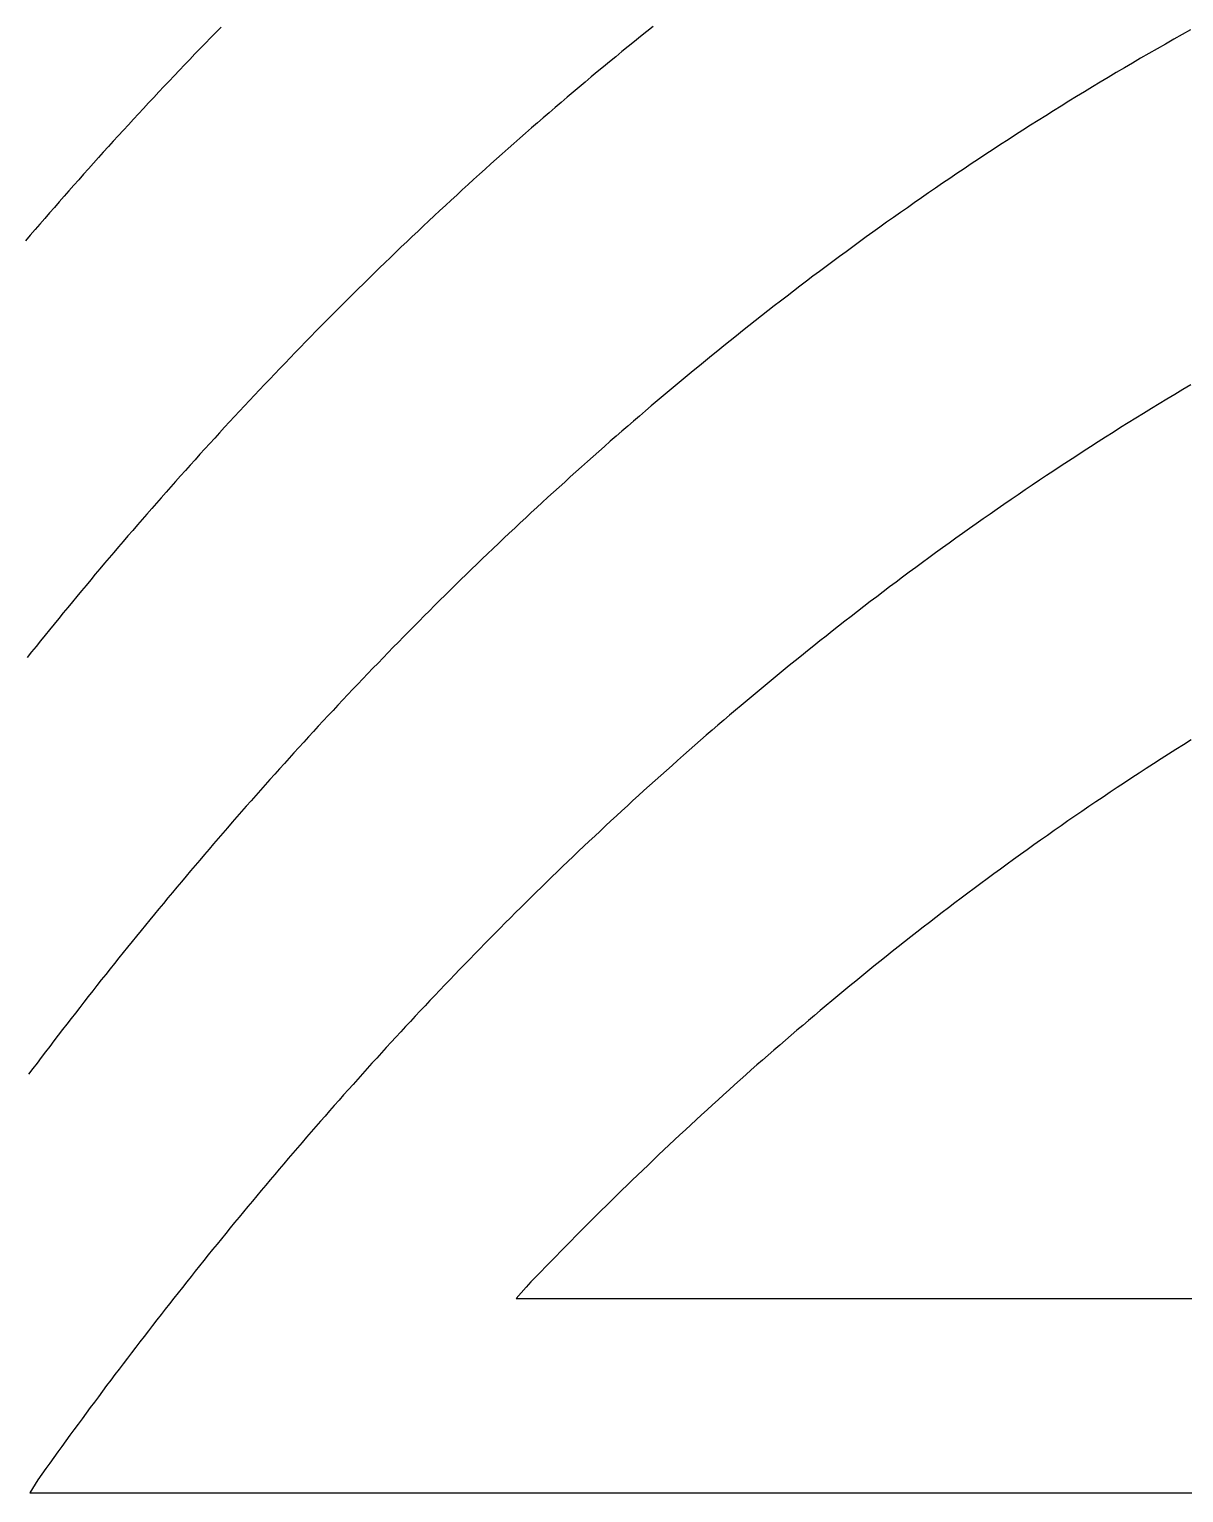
# Model space of a CAD drawing. Extents: x 2 to 198, y -170 to -3.
# Drawn here: x 58.23 to 76.64, y -116.8 to -93.46 of the extents above; entities that cross this region are included whole.
import ezdxf

# ---------------------------------------------------------------- set-up
doc = ezdxf.new("R2010")
doc.units = 0
doc.layers.add('MyLines', color=7, linetype='Continuous')

msp = doc.modelspace()

# ---------------------------------------------------------------- linework, layer by layer
at = {"layer": 'MyLines'}
for p, q in [((61.21, -93.511), (61.126, -93.597)), ((61.294, -93.425), (61.21, -93.511)), ((67.983, -93.576), (67.883, -93.656)), ((68.083, -93.495), (67.983, -93.576)), ((68.183, -93.415), (68.083, -93.495)), ((76.617, -93.545), (76.483, -93.621)), ((76.752, -93.47), (76.617, -93.545)), ((60.959, -93.769), (60.876, -93.855)), ((61.042, -93.683), (60.959, -93.769)), ((61.126, -93.597), (61.042, -93.683)), ((67.684, -93.817), (67.586, -93.898)), ((67.783, -93.737), (67.684, -93.817)), ((67.883, -93.656), (67.783, -93.737)), ((76.217, -93.772), (76.086, -93.848)), ((76.35, -93.697), (76.217, -93.772)), ((76.483, -93.621), (76.35, -93.697)), ((60.71, -94.028), (60.627, -94.114)), ((60.793, -93.941), (60.71, -94.028)), ((60.876, -93.855), (60.793, -93.941)), ((67.488, -93.979), (67.39, -94.06)), ((67.586, -93.898), (67.488, -93.979)), ((75.825, -94), (75.696, -94.076)), ((75.955, -93.924), (75.825, -94)), ((76.086, -93.848), (75.955, -93.924)), ((60.463, -94.287), (60.381, -94.374)), ((60.545, -94.201), (60.463, -94.287)), ((60.627, -94.114), (60.545, -94.201)), ((67.195, -94.222), (67.098, -94.303)), ((67.292, -94.141), (67.195, -94.222)), ((67.39, -94.06), (67.292, -94.141)), ((75.439, -94.228), (75.312, -94.304)), ((75.567, -94.152), (75.439, -94.228)), ((75.696, -94.076), (75.567, -94.152)), ((60.299, -94.461), (60.218, -94.548)), ((60.381, -94.374), (60.299, -94.461)), ((66.906, -94.465), (66.81, -94.546)), ((67.002, -94.384), (66.906, -94.465)), ((67.098, -94.303), (67.002, -94.384)), ((75.06, -94.457), (74.935, -94.533)), ((75.186, -94.38), (75.06, -94.457)), ((75.312, -94.304), (75.186, -94.38)), ((60.056, -94.722), (59.975, -94.809)), ((60.137, -94.635), (60.056, -94.722)), ((60.218, -94.548), (60.137, -94.635)), ((66.619, -94.709), (66.524, -94.791)), ((66.714, -94.628), (66.619, -94.709)), ((66.81, -94.546), (66.714, -94.628)), ((74.688, -94.686), (74.565, -94.762)), ((74.811, -94.609), (74.688, -94.686)), ((74.935, -94.533), (74.811, -94.609)), ((59.814, -94.983), (59.734, -95.071)), ((59.894, -94.896), (59.814, -94.983)), ((59.975, -94.809), (59.894, -94.896)), ((66.336, -94.954), (66.242, -95.035)), ((66.43, -94.872), (66.336, -94.954)), ((66.524, -94.791), (66.43, -94.872)), ((74.321, -94.915), (74.2, -94.992)), ((74.443, -94.839), (74.321, -94.915)), ((74.565, -94.762), (74.443, -94.839)), ((59.654, -95.158), (59.574, -95.245)), ((59.734, -95.071), (59.654, -95.158)), ((66.055, -95.199), (65.962, -95.281)), ((66.148, -95.117), (66.055, -95.199)), ((66.242, -95.035), (66.148, -95.117)), ((73.842, -95.223), (73.723, -95.3)), ((73.961, -95.146), (73.842, -95.223)), ((74.08, -95.069), (73.961, -95.146)), ((74.2, -94.992), (74.08, -95.069)), ((59.415, -95.421), (59.336, -95.508)), ((59.495, -95.333), (59.415, -95.421)), ((59.574, -95.245), (59.495, -95.333)), ((65.777, -95.445), (65.685, -95.527)), ((65.869, -95.363), (65.777, -95.445)), ((65.962, -95.281), (65.869, -95.363)), ((73.488, -95.454), (73.372, -95.531)), ((73.605, -95.377), (73.488, -95.454)), ((73.723, -95.3), (73.605, -95.377)), ((59.179, -95.684), (59.1, -95.772)), ((59.258, -95.596), (59.179, -95.684)), ((59.336, -95.508), (59.258, -95.596)), ((65.593, -95.609), (65.502, -95.691)), ((65.685, -95.527), (65.593, -95.609)), ((73.14, -95.685), (73.025, -95.763)), ((73.256, -95.608), (73.14, -95.685)), ((73.372, -95.531), (73.256, -95.608)), ((59.022, -95.86), (58.944, -95.948)), ((59.1, -95.772), (59.022, -95.86)), ((65.32, -95.856), (65.23, -95.938)), ((65.411, -95.774), (65.32, -95.856)), ((65.502, -95.691), (65.411, -95.774)), ((72.797, -95.917), (72.684, -95.995)), ((72.911, -95.84), (72.797, -95.917)), ((73.025, -95.763), (72.911, -95.84)), ((58.788, -96.125), (58.711, -96.213)), ((58.866, -96.037), (58.788, -96.125)), ((58.944, -95.948), (58.866, -96.037)), ((65.05, -96.104), (64.96, -96.186)), ((65.139, -96.021), (65.05, -96.104)), ((65.23, -95.938), (65.139, -96.021)), ((72.459, -96.15), (72.347, -96.228)), ((72.571, -96.072), (72.459, -96.15)), ((72.684, -95.995), (72.571, -96.072)), ((58.557, -96.39), (58.48, -96.479)), ((58.634, -96.302), (58.557, -96.39)), ((58.711, -96.213), (58.634, -96.302)), ((64.781, -96.352), (64.693, -96.435)), ((64.871, -96.269), (64.781, -96.352)), ((64.96, -96.186), (64.871, -96.269)), ((72.126, -96.383), (72.015, -96.461)), ((72.236, -96.306), (72.126, -96.383)), ((72.347, -96.228), (72.236, -96.306)), ((58.403, -96.568), (58.327, -96.656)), ((58.48, -96.479), (58.403, -96.568)), ((64.516, -96.601), (64.428, -96.684)), ((64.604, -96.518), (64.516, -96.601)), ((64.693, -96.435), (64.604, -96.518)), ((71.797, -96.617), (71.688, -96.695)), ((71.906, -96.539), (71.797, -96.617)), ((72.015, -96.461), (71.906, -96.539)), ((58.25, -96.745), (58.174, -96.834)), ((58.327, -96.656), (58.25, -96.745)), ((64.253, -96.85), (64.166, -96.933)), ((64.34, -96.767), (64.253, -96.85)), ((64.428, -96.684), (64.34, -96.767)), ((71.472, -96.852), (71.365, -96.93)), ((71.58, -96.773), (71.472, -96.852)), ((71.688, -96.695), (71.58, -96.773)), ((64.079, -97.017), (63.992, -97.1)), ((64.166, -96.933), (64.079, -97.017)), ((71.152, -97.087), (71.046, -97.165)), ((71.258, -97.008), (71.152, -97.087)), ((71.365, -96.93), (71.258, -97.008)), ((63.82, -97.267), (63.734, -97.351)), ((63.906, -97.184), (63.82, -97.267)), ((63.992, -97.1), (63.906, -97.184)), ((70.835, -97.322), (70.731, -97.401)), ((70.94, -97.244), (70.835, -97.322)), ((71.046, -97.165), (70.94, -97.244)), ((63.563, -97.519), (63.478, -97.603)), ((63.648, -97.435), (63.563, -97.519)), ((63.734, -97.351), (63.648, -97.435)), ((70.627, -97.48), (70.523, -97.558)), ((70.731, -97.401), (70.627, -97.48)), ((63.308, -97.771), (63.224, -97.855)), ((63.393, -97.687), (63.308, -97.771)), ((63.478, -97.603), (63.393, -97.687)), ((70.317, -97.716), (70.214, -97.795)), ((70.42, -97.637), (70.317, -97.716)), ((70.523, -97.558), (70.42, -97.637)), ((63.056, -98.023), (62.972, -98.107)), ((63.14, -97.939), (63.056, -98.023)), ((63.224, -97.855), (63.14, -97.939)), ((70.011, -97.953), (69.91, -98.032)), ((70.112, -97.874), (70.011, -97.953)), ((70.214, -97.795), (70.112, -97.874)), ((62.889, -98.192), (62.806, -98.276)), ((62.972, -98.107), (62.889, -98.192)), ((69.708, -98.191), (69.608, -98.27)), ((69.809, -98.111), (69.708, -98.191)), ((69.91, -98.032), (69.809, -98.111)), ((62.64, -98.445), (62.558, -98.53)), ((62.723, -98.361), (62.64, -98.445)), ((62.806, -98.276), (62.723, -98.361)), ((69.409, -98.429), (69.311, -98.509)), ((69.509, -98.35), (69.409, -98.429)), ((69.608, -98.27), (69.509, -98.35)), ((62.394, -98.7), (62.312, -98.785)), ((62.476, -98.615), (62.394, -98.7)), ((62.558, -98.53), (62.476, -98.615)), ((69.114, -98.668), (69.016, -98.748)), ((69.212, -98.588), (69.114, -98.668)), ((69.311, -98.509), (69.212, -98.588)), ((62.149, -98.955), (62.068, -99.04)), ((62.23, -98.87), (62.149, -98.955)), ((62.312, -98.785), (62.23, -98.87)), ((68.822, -98.907), (68.725, -98.987)), ((68.919, -98.827), (68.822, -98.907)), ((69.016, -98.748), (68.919, -98.827)), ((61.987, -99.125), (61.907, -99.21)), ((62.068, -99.04), (61.987, -99.125)), ((68.533, -99.147), (68.437, -99.227)), ((68.629, -99.067), (68.533, -99.147)), ((68.725, -98.987), (68.629, -99.067)), ((76.756, -99.133), (76.628, -99.208)), ((61.746, -99.381), (61.666, -99.466)), ((61.826, -99.296), (61.746, -99.381)), ((61.907, -99.21), (61.826, -99.296)), ((68.247, -99.388), (68.152, -99.468)), ((68.342, -99.307), (68.247, -99.388)), ((68.437, -99.227), (68.342, -99.307)), ((76.376, -99.359), (76.251, -99.435)), ((76.502, -99.284), (76.376, -99.359)), ((76.628, -99.208), (76.502, -99.284)), ((61.507, -99.638), (61.427, -99.723)), ((61.586, -99.552), (61.507, -99.638)), ((61.666, -99.466), (61.586, -99.552)), ((67.964, -99.629), (67.87, -99.709)), ((68.058, -99.548), (67.964, -99.629)), ((68.152, -99.468), (68.058, -99.548)), ((76.003, -99.587), (75.88, -99.662)), ((76.127, -99.511), (76.003, -99.587)), ((76.251, -99.435), (76.127, -99.511)), ((61.348, -99.809), (61.269, -99.895)), ((61.427, -99.723), (61.348, -99.809)), ((67.684, -99.871), (67.591, -99.951)), ((67.777, -99.79), (67.684, -99.871)), ((67.87, -99.709), (67.777, -99.79)), ((75.516, -99.89), (75.395, -99.967)), ((75.636, -99.814), (75.516, -99.89)), ((75.758, -99.738), (75.636, -99.814)), ((75.88, -99.662), (75.758, -99.738)), ((61.112, -100.067), (61.034, -100.153)), ((61.191, -99.981), (61.112, -100.067)), ((61.269, -99.895), (61.191, -99.981)), ((67.407, -100.113), (67.315, -100.194)), ((67.499, -100.032), (67.407, -100.113)), ((67.591, -99.951), (67.499, -100.032)), ((75.157, -100.119), (75.039, -100.195)), ((75.276, -100.043), (75.157, -100.119)), ((75.395, -99.967), (75.276, -100.043)), ((60.878, -100.325), (60.8, -100.412)), ((60.956, -100.239), (60.878, -100.325)), ((61.034, -100.153), (60.956, -100.239)), ((67.133, -100.356), (67.042, -100.437)), ((67.224, -100.275), (67.133, -100.356)), ((67.315, -100.194), (67.224, -100.275)), ((74.804, -100.348), (74.687, -100.424)), ((74.921, -100.272), (74.804, -100.348)), ((75.039, -100.195), (74.921, -100.272)), ((60.645, -100.585), (60.568, -100.671)), ((60.723, -100.498), (60.645, -100.585)), ((60.8, -100.412), (60.723, -100.498)), ((66.952, -100.518), (66.861, -100.599)), ((67.042, -100.437), (66.952, -100.518)), ((74.456, -100.578), (74.342, -100.654)), ((74.572, -100.501), (74.456, -100.578)), ((74.687, -100.424), (74.572, -100.501)), ((60.492, -100.758), (60.415, -100.844)), ((60.568, -100.671), (60.492, -100.758)), ((66.682, -100.762), (66.593, -100.843)), ((66.772, -100.681), (66.682, -100.762)), ((66.861, -100.599), (66.772, -100.681)), ((74.114, -100.808), (74.001, -100.884)), ((74.228, -100.731), (74.114, -100.808)), ((74.342, -100.654), (74.228, -100.731)), ((60.262, -101.018), (60.186, -101.105)), ((60.338, -100.931), (60.262, -101.018)), ((60.415, -100.844), (60.338, -100.931)), ((66.415, -101.006), (66.327, -101.088)), ((66.504, -100.925), (66.415, -101.006)), ((66.593, -100.843), (66.504, -100.925)), ((73.777, -101.038), (73.666, -101.115)), ((73.889, -100.961), (73.777, -101.038)), ((74.001, -100.884), (73.889, -100.961)), ((60.034, -101.279), (59.959, -101.366)), ((60.11, -101.192), (60.034, -101.279)), ((60.186, -101.105), (60.11, -101.192)), ((66.151, -101.251), (66.063, -101.333)), ((66.238, -101.17), (66.151, -101.251)), ((66.327, -101.088), (66.238, -101.17)), ((73.445, -101.269), (73.335, -101.346)), ((73.555, -101.192), (73.445, -101.269)), ((73.666, -101.115), (73.555, -101.192)), ((59.883, -101.453), (59.808, -101.54)), ((59.959, -101.366), (59.883, -101.453)), ((65.889, -101.497), (65.802, -101.579)), ((65.976, -101.415), (65.889, -101.497)), ((66.063, -101.333), (65.976, -101.415)), ((73.117, -101.501), (73.009, -101.578)), ((73.226, -101.424), (73.117, -101.501)), ((73.335, -101.346), (73.226, -101.424)), ((59.659, -101.715), (59.584, -101.803)), ((59.733, -101.628), (59.659, -101.715)), ((59.808, -101.54), (59.733, -101.628)), ((65.629, -101.743), (65.543, -101.826)), ((65.715, -101.661), (65.629, -101.743)), ((65.802, -101.579), (65.715, -101.661)), ((72.794, -101.733), (72.687, -101.811)), ((72.901, -101.656), (72.794, -101.733)), ((73.009, -101.578), (72.901, -101.656)), ((59.435, -101.978), (59.361, -102.066)), ((59.51, -101.89), (59.435, -101.978)), ((59.584, -101.803), (59.51, -101.89)), ((65.372, -101.99), (65.287, -102.073)), ((65.457, -101.908), (65.372, -101.99)), ((65.543, -101.826), (65.457, -101.908)), ((72.475, -101.966), (72.369, -102.044)), ((72.58, -101.888), (72.475, -101.966)), ((72.687, -101.811), (72.58, -101.888)), ((59.287, -102.153), (59.214, -102.241)), ((59.361, -102.066), (59.287, -102.153)), ((65.202, -102.155), (65.117, -102.238)), ((65.287, -102.073), (65.202, -102.155)), ((72.16, -102.199), (72.056, -102.277)), ((72.264, -102.121), (72.16, -102.199)), ((72.369, -102.044), (72.264, -102.121)), ((59.067, -102.417), (58.994, -102.505)), ((59.14, -102.329), (59.067, -102.417)), ((59.214, -102.241), (59.14, -102.329)), ((64.949, -102.403), (64.865, -102.486)), ((65.033, -102.32), (64.949, -102.403)), ((65.117, -102.238), (65.033, -102.32)), ((71.849, -102.433), (71.747, -102.511)), ((71.952, -102.355), (71.849, -102.433)), ((72.056, -102.277), (71.952, -102.355)), ((58.848, -102.682), (58.775, -102.77)), ((58.921, -102.594), (58.848, -102.682)), ((58.994, -102.505), (58.921, -102.594)), ((64.698, -102.651), (64.614, -102.734)), ((64.781, -102.568), (64.698, -102.651)), ((64.865, -102.486), (64.781, -102.568)), ((71.542, -102.667), (71.441, -102.745)), ((71.644, -102.589), (71.542, -102.667)), ((71.747, -102.511), (71.644, -102.589)), ((58.703, -102.859), (58.631, -102.947)), ((58.775, -102.77), (58.703, -102.859)), ((64.449, -102.9), (64.366, -102.984)), ((64.531, -102.817), (64.449, -102.9)), ((64.614, -102.734), (64.531, -102.817)), ((71.239, -102.902), (71.139, -102.98)), ((71.34, -102.824), (71.239, -102.902)), ((71.441, -102.745), (71.34, -102.824)), ((58.487, -103.124), (58.415, -103.213)), ((58.559, -103.036), (58.487, -103.124)), ((58.631, -102.947), (58.559, -103.036)), ((64.202, -103.15), (64.12, -103.233)), ((64.284, -103.067), (64.202, -103.15)), ((64.366, -102.984), (64.284, -103.067)), ((70.94, -103.137), (70.841, -103.216)), ((71.039, -103.059), (70.94, -103.137)), ((71.139, -102.98), (71.039, -103.059)), ((58.272, -103.391), (58.2, -103.479)), ((58.343, -103.302), (58.272, -103.391)), ((58.415, -103.213), (58.343, -103.302)), ((64.039, -103.317), (63.958, -103.4)), ((64.12, -103.233), (64.039, -103.317)), ((70.644, -103.373), (70.546, -103.452)), ((70.742, -103.295), (70.644, -103.373)), ((70.841, -103.216), (70.742, -103.295)), ((63.796, -103.568), (63.715, -103.651)), ((63.877, -103.484), (63.796, -103.568)), ((63.958, -103.4), (63.877, -103.484)), ((70.352, -103.61), (70.255, -103.689)), ((70.449, -103.531), (70.352, -103.61)), ((70.546, -103.452), (70.449, -103.531)), ((63.555, -103.819), (63.475, -103.903)), ((63.635, -103.735), (63.555, -103.819)), ((63.715, -103.651), (63.635, -103.735)), ((70.063, -103.847), (69.967, -103.926)), ((70.159, -103.768), (70.063, -103.847)), ((70.255, -103.689), (70.159, -103.768)), ((63.316, -104.071), (63.236, -104.155)), ((63.395, -103.987), (63.316, -104.071)), ((63.475, -103.903), (63.395, -103.987)), ((69.777, -104.084), (69.682, -104.164)), ((69.872, -104.005), (69.777, -104.084)), ((69.967, -103.926), (69.872, -104.005)), ((63.078, -104.323), (63, -104.407)), ((63.157, -104.239), (63.078, -104.323)), ((63.236, -104.155), (63.157, -104.239)), ((69.494, -104.322), (69.401, -104.402)), ((69.588, -104.243), (69.494, -104.322)), ((69.682, -104.164), (69.588, -104.243)), ((62.921, -104.492), (62.843, -104.576)), ((63, -104.407), (62.921, -104.492)), ((69.307, -104.481), (69.214, -104.561)), ((69.401, -104.402), (69.307, -104.481)), ((62.687, -104.745), (62.61, -104.83)), ((62.765, -104.661), (62.687, -104.745)), ((62.843, -104.576), (62.765, -104.661)), ((69.03, -104.72), (68.938, -104.8)), ((69.122, -104.641), (69.03, -104.72)), ((69.214, -104.561), (69.122, -104.641)), ((62.455, -105), (62.378, -105.084)), ((62.532, -104.915), (62.455, -105)), ((62.61, -104.83), (62.532, -104.915)), ((68.755, -104.96), (68.664, -105.04)), ((68.846, -104.88), (68.755, -104.96)), ((68.938, -104.8), (68.846, -104.88)), ((76.4, -105.022), (76.281, -105.098)), ((76.519, -104.946), (76.4, -105.022)), ((76.638, -104.871), (76.519, -104.946)), ((76.759, -104.795), (76.638, -104.871)), ((62.225, -105.254), (62.149, -105.339)), ((62.302, -105.169), (62.225, -105.254)), ((62.378, -105.084), (62.302, -105.169)), ((68.483, -105.2), (68.393, -105.28)), ((68.573, -105.12), (68.483, -105.2)), ((68.664, -105.04), (68.573, -105.12)), ((76.046, -105.249), (75.93, -105.325)), ((76.163, -105.173), (76.046, -105.249)), ((76.281, -105.098), (76.163, -105.173)), ((62.072, -105.424), (61.996, -105.51)), ((62.149, -105.339), (62.072, -105.424)), ((68.214, -105.441), (68.125, -105.521)), ((68.303, -105.36), (68.214, -105.441)), ((68.393, -105.28), (68.303, -105.36)), ((75.698, -105.477), (75.584, -105.553)), ((75.814, -105.401), (75.698, -105.477)), ((75.93, -105.325), (75.814, -105.401)), ((61.845, -105.68), (61.77, -105.766)), ((61.921, -105.595), (61.845, -105.68)), ((61.996, -105.51), (61.921, -105.595)), ((67.948, -105.682), (67.859, -105.762)), ((68.036, -105.601), (67.948, -105.682)), ((68.125, -105.521), (68.036, -105.601)), ((75.356, -105.705), (75.243, -105.781)), ((75.47, -105.629), (75.356, -105.705)), ((75.584, -105.553), (75.47, -105.629)), ((61.62, -105.937), (61.545, -106.022)), ((61.695, -105.851), (61.62, -105.937)), ((61.77, -105.766), (61.695, -105.851)), ((67.684, -105.924), (67.596, -106.004)), ((67.771, -105.843), (67.684, -105.924)), ((67.859, -105.762), (67.771, -105.843)), ((75.019, -105.934), (74.908, -106.01)), ((75.131, -105.858), (75.019, -105.934)), ((75.243, -105.781), (75.131, -105.858)), ((61.47, -106.108), (61.396, -106.194)), ((61.545, -106.022), (61.47, -106.108)), ((67.423, -106.166), (67.336, -106.247)), ((67.509, -106.085), (67.423, -106.166)), ((67.596, -106.004), (67.509, -106.085)), ((74.687, -106.163), (74.578, -106.24)), ((74.797, -106.087), (74.687, -106.163)), ((74.908, -106.01), (74.797, -106.087)), ((61.247, -106.365), (61.173, -106.451)), ((61.321, -106.279), (61.247, -106.365)), ((61.396, -106.194), (61.321, -106.279)), ((67.164, -106.409), (67.078, -106.49)), ((67.25, -106.328), (67.164, -106.409)), ((67.336, -106.247), (67.25, -106.328)), ((74.36, -106.393), (74.252, -106.47)), ((74.469, -106.316), (74.36, -106.393)), ((74.578, -106.24), (74.469, -106.316)), ((61.026, -106.623), (60.953, -106.71)), ((61.1, -106.537), (61.026, -106.623)), ((61.173, -106.451), (61.1, -106.537)), ((66.907, -106.652), (66.823, -106.733)), ((66.993, -106.571), (66.907, -106.652)), ((67.078, -106.49), (66.993, -106.571)), ((74.038, -106.623), (73.931, -106.7)), ((74.145, -106.546), (74.038, -106.623)), ((74.252, -106.47), (74.145, -106.546)), ((60.807, -106.882), (60.734, -106.968)), ((60.88, -106.796), (60.807, -106.882)), ((60.953, -106.71), (60.88, -106.796)), ((66.738, -106.815), (66.654, -106.896)), ((66.823, -106.733), (66.738, -106.815)), ((73.719, -106.854), (73.614, -106.931)), ((73.825, -106.777), (73.719, -106.854)), ((73.931, -106.7), (73.825, -106.777)), ((60.661, -107.055), (60.589, -107.141)), ((60.734, -106.968), (60.661, -107.055)), ((66.486, -107.059), (66.402, -107.141)), ((66.569, -106.978), (66.486, -107.059)), ((66.654, -106.896), (66.569, -106.978)), ((73.406, -107.085), (73.302, -107.162)), ((73.51, -107.008), (73.406, -107.085)), ((73.614, -106.931), (73.51, -107.008)), ((60.445, -107.315), (60.373, -107.401)), ((60.517, -107.228), (60.445, -107.315)), ((60.589, -107.141), (60.517, -107.228)), ((66.236, -107.304), (66.153, -107.386)), ((66.319, -107.222), (66.236, -107.304)), ((66.402, -107.141), (66.319, -107.222)), ((73.096, -107.317), (72.994, -107.394)), ((73.199, -107.239), (73.096, -107.317)), ((73.302, -107.162), (73.199, -107.239)), ((60.229, -107.575), (60.158, -107.662)), ((60.301, -107.488), (60.229, -107.575)), ((60.373, -107.401), (60.301, -107.488)), ((65.988, -107.549), (65.906, -107.631)), ((66.07, -107.468), (65.988, -107.549)), ((66.153, -107.386), (66.07, -107.468)), ((72.79, -107.549), (72.689, -107.626)), ((72.892, -107.471), (72.79, -107.549)), ((72.994, -107.394), (72.892, -107.471)), ((60.087, -107.749), (60.016, -107.836)), ((60.158, -107.662), (60.087, -107.749)), ((65.742, -107.795), (65.661, -107.878)), ((65.824, -107.713), (65.742, -107.795)), ((65.906, -107.631), (65.824, -107.713)), ((72.489, -107.782), (72.389, -107.859)), ((72.589, -107.704), (72.489, -107.782)), ((72.689, -107.626), (72.589, -107.704)), ((59.874, -108.01), (59.803, -108.098)), ((59.945, -107.923), (59.874, -108.01)), ((60.016, -107.836), (59.945, -107.923)), ((65.499, -108.042), (65.418, -108.124)), ((65.58, -107.96), (65.499, -108.042)), ((65.661, -107.878), (65.58, -107.96)), ((72.191, -108.015), (72.092, -108.093)), ((72.29, -107.937), (72.191, -108.015)), ((72.389, -107.859), (72.29, -107.937)), ((59.663, -108.272), (59.593, -108.36)), ((59.733, -108.185), (59.663, -108.272)), ((59.803, -108.098), (59.733, -108.185)), ((65.257, -108.289), (65.177, -108.372)), ((65.337, -108.207), (65.257, -108.289)), ((65.418, -108.124), (65.337, -108.207)), ((71.896, -108.248), (71.799, -108.327)), ((71.994, -108.171), (71.896, -108.248)), ((72.092, -108.093), (71.994, -108.171)), ((59.523, -108.447), (59.453, -108.535)), ((59.593, -108.36), (59.523, -108.447)), ((65.097, -108.454), (65.018, -108.537)), ((65.177, -108.372), (65.097, -108.454)), ((71.605, -108.483), (71.509, -108.561)), ((71.702, -108.405), (71.605, -108.483)), ((71.799, -108.327), (71.702, -108.405)), ((59.314, -108.711), (59.245, -108.798)), ((59.383, -108.623), (59.314, -108.711)), ((59.453, -108.535), (59.383, -108.623)), ((64.86, -108.702), (64.781, -108.785)), ((64.939, -108.62), (64.86, -108.702)), ((65.018, -108.537), (64.939, -108.62)), ((71.318, -108.717), (71.223, -108.796)), ((71.413, -108.639), (71.318, -108.717)), ((71.509, -108.561), (71.413, -108.639)), ((59.106, -108.974), (59.038, -109.062)), ((59.175, -108.886), (59.106, -108.974)), ((59.245, -108.798), (59.175, -108.886)), ((64.624, -108.951), (64.545, -109.034)), ((64.702, -108.868), (64.624, -108.951)), ((64.781, -108.785), (64.702, -108.868)), ((71.034, -108.953), (70.94, -109.031)), ((71.128, -108.874), (71.034, -108.953)), ((71.223, -108.796), (71.128, -108.874)), ((58.969, -109.151), (58.9, -109.239)), ((59.038, -109.062), (58.969, -109.151)), ((64.389, -109.2), (64.312, -109.283)), ((64.467, -109.117), (64.389, -109.2)), ((64.545, -109.034), (64.467, -109.117)), ((70.753, -109.188), (70.66, -109.267)), ((70.846, -109.11), (70.753, -109.188)), ((70.94, -109.031), (70.846, -109.11)), ((58.764, -109.415), (58.696, -109.504)), ((58.832, -109.327), (58.764, -109.415)), ((58.9, -109.239), (58.832, -109.327)), ((64.157, -109.45), (64.08, -109.533)), ((64.235, -109.367), (64.157, -109.45)), ((64.312, -109.283), (64.235, -109.367)), ((70.475, -109.425), (70.383, -109.504)), ((70.567, -109.346), (70.475, -109.425)), ((70.66, -109.267), (70.567, -109.346)), ((58.56, -109.681), (58.493, -109.769)), ((58.628, -109.592), (58.56, -109.681)), ((58.696, -109.504), (58.628, -109.592)), ((64.004, -109.617), (63.927, -109.7)), ((64.08, -109.533), (64.004, -109.617)), ((70.2, -109.661), (70.109, -109.74)), ((70.291, -109.582), (70.2, -109.661)), ((70.383, -109.504), (70.291, -109.582)), ((58.425, -109.858), (58.358, -109.947)), ((58.493, -109.769), (58.425, -109.858)), ((63.775, -109.868), (63.699, -109.951)), ((63.851, -109.784), (63.775, -109.868)), ((63.927, -109.7), (63.851, -109.784)), ((69.928, -109.899), (69.838, -109.978)), ((70.018, -109.82), (69.928, -109.899)), ((70.109, -109.74), (70.018, -109.82)), ((58.291, -110.036), (58.224, -110.125)), ((58.358, -109.947), (58.291, -110.036)), ((63.547, -110.119), (63.472, -110.203)), ((63.623, -110.035), (63.547, -110.119)), ((63.699, -109.951), (63.623, -110.035)), ((69.659, -110.136), (69.57, -110.216)), ((69.748, -110.057), (69.659, -110.136)), ((69.838, -109.978), (69.748, -110.057)), ((63.322, -110.371), (63.247, -110.455)), ((63.397, -110.287), (63.322, -110.371)), ((63.472, -110.203), (63.397, -110.287)), ((69.393, -110.375), (69.305, -110.454)), ((69.481, -110.295), (69.393, -110.375)), ((69.57, -110.216), (69.481, -110.295)), ((63.098, -110.623), (63.024, -110.708)), ((63.173, -110.539), (63.098, -110.623)), ((63.247, -110.455), (63.173, -110.539)), ((69.129, -110.614), (69.042, -110.693)), ((69.217, -110.534), (69.129, -110.614)), ((69.305, -110.454), (69.217, -110.534)), ((62.95, -110.792), (62.876, -110.876)), ((63.024, -110.708), (62.95, -110.792)), ((68.868, -110.853), (68.782, -110.933)), ((68.955, -110.773), (68.868, -110.853)), ((69.042, -110.693), (68.955, -110.773)), ((62.729, -111.045), (62.656, -111.13)), ((62.803, -110.961), (62.729, -111.045)), ((62.876, -110.876), (62.803, -110.961)), ((68.61, -111.093), (68.524, -111.173)), ((68.696, -111.013), (68.61, -111.093)), ((68.782, -110.933), (68.696, -111.013)), ((62.51, -111.299), (62.437, -111.384)), ((62.583, -111.215), (62.51, -111.299)), ((62.656, -111.13), (62.583, -111.215)), ((68.439, -111.253), (68.354, -111.333)), ((68.524, -111.173), (68.439, -111.253)), ((62.292, -111.554), (62.22, -111.639)), ((62.365, -111.469), (62.292, -111.554)), ((62.437, -111.384), (62.365, -111.469)), ((68.185, -111.494), (68.101, -111.574)), ((68.269, -111.413), (68.185, -111.494)), ((68.354, -111.333), (68.269, -111.413)), ((62.148, -111.724), (62.076, -111.809)), ((62.22, -111.639), (62.148, -111.724)), ((67.933, -111.735), (67.849, -111.815)), ((68.017, -111.654), (67.933, -111.735)), ((68.101, -111.574), (68.017, -111.654)), ((61.933, -111.98), (61.862, -112.065)), ((62.005, -111.894), (61.933, -111.98)), ((62.076, -111.809), (62.005, -111.894)), ((67.683, -111.977), (67.601, -112.057)), ((67.766, -111.896), (67.683, -111.977)), ((67.849, -111.815), (67.766, -111.896)), ((61.72, -112.236), (61.649, -112.321)), ((61.791, -112.15), (61.72, -112.236)), ((61.862, -112.065), (61.791, -112.15)), ((67.436, -112.219), (67.354, -112.3)), ((67.518, -112.138), (67.436, -112.219)), ((67.601, -112.057), (67.518, -112.138)), ((61.508, -112.492), (61.438, -112.578)), ((61.579, -112.407), (61.508, -112.492)), ((61.649, -112.321), (61.579, -112.407)), ((67.191, -112.462), (67.11, -112.543)), ((67.273, -112.381), (67.191, -112.462)), ((67.354, -112.3), (67.273, -112.381)), ((61.368, -112.664), (61.298, -112.75)), ((61.438, -112.578), (61.368, -112.664)), ((66.949, -112.705), (66.868, -112.786)), ((67.029, -112.624), (66.949, -112.705)), ((67.11, -112.543), (67.029, -112.624)), ((61.158, -112.922), (61.089, -113.008)), ((61.228, -112.836), (61.158, -112.922)), ((61.298, -112.75), (61.228, -112.836)), ((66.708, -112.949), (66.628, -113.03)), ((66.788, -112.868), (66.708, -112.949)), ((66.868, -112.786), (66.788, -112.868)), ((60.95, -113.18), (60.881, -113.266)), ((61.02, -113.094), (60.95, -113.18)), ((61.089, -113.008), (61.02, -113.094)), ((66.469, -113.193), (66.39, -113.275)), ((66.549, -113.112), (66.469, -113.193)), ((66.628, -113.03), (66.549, -113.112)), ((60.813, -113.352), (60.744, -113.439)), ((60.881, -113.266), (60.813, -113.352)), ((66.312, -113.357), (66.233, -113.438)), ((66.39, -113.275), (66.312, -113.357)), ((60.607, -113.612), (60.539, -113.698)), ((60.675, -113.525), (60.607, -113.612)), ((60.744, -113.439), (60.675, -113.525)), ((66.155, -113.52), (65.999, -113.7)), ((66.233, -113.438), (66.155, -113.52)), ((60.403, -113.872), (60.335, -113.958)), ((60.471, -113.785), (60.403, -113.872)), ((60.539, -113.698), (60.471, -113.785)), ((65.999, -113.7), (65.999, -113.7)), ((65.999, -113.7), (74.119, -113.7)), ((74.119, -113.7), (82.24, -113.7)), ((60.268, -114.045), (60.2, -114.132)), ((60.335, -113.958), (60.268, -114.045)), ((60.066, -114.306), (59.999, -114.393)), ((60.133, -114.219), (60.066, -114.306)), ((60.2, -114.132), (60.133, -114.219)), ((59.865, -114.568), (59.799, -114.655)), ((59.932, -114.48), (59.865, -114.568)), ((59.999, -114.393), (59.932, -114.48)), ((59.732, -114.742), (59.666, -114.83)), ((59.799, -114.655), (59.732, -114.742)), ((59.534, -115.005), (59.468, -115.092)), ((59.6, -114.917), (59.534, -115.005)), ((59.666, -114.83), (59.6, -114.917)), ((59.337, -115.268), (59.272, -115.356)), ((59.403, -115.18), (59.337, -115.268)), ((59.468, -115.092), (59.403, -115.18)), ((59.207, -115.443), (59.141, -115.531)), ((59.272, -115.356), (59.207, -115.443)), ((59.012, -115.708), (58.947, -115.796)), ((59.077, -115.619), (59.012, -115.708)), ((59.141, -115.531), (59.077, -115.619)), ((58.818, -115.972), (58.754, -116.061)), ((58.882, -115.884), (58.818, -115.972)), ((58.947, -115.796), (58.882, -115.884)), ((58.69, -116.149), (58.626, -116.237)), ((58.754, -116.061), (58.69, -116.149)), ((58.498, -116.415), (58.434, -116.503)), ((58.562, -116.326), (58.498, -116.415)), ((58.626, -116.237), (58.562, -116.326)), ((58.371, -116.592), (58.244, -116.8)), ((58.434, -116.503), (58.371, -116.592)), ((58.244, -116.8), (58.244, -116.8)), ((58.244, -116.8), (68.994, -116.8)), ((68.994, -116.8), (79.744, -116.8))]:
    msp.add_line(p, q, dxfattribs=at)

doc.saveas('drawing.dxf')
